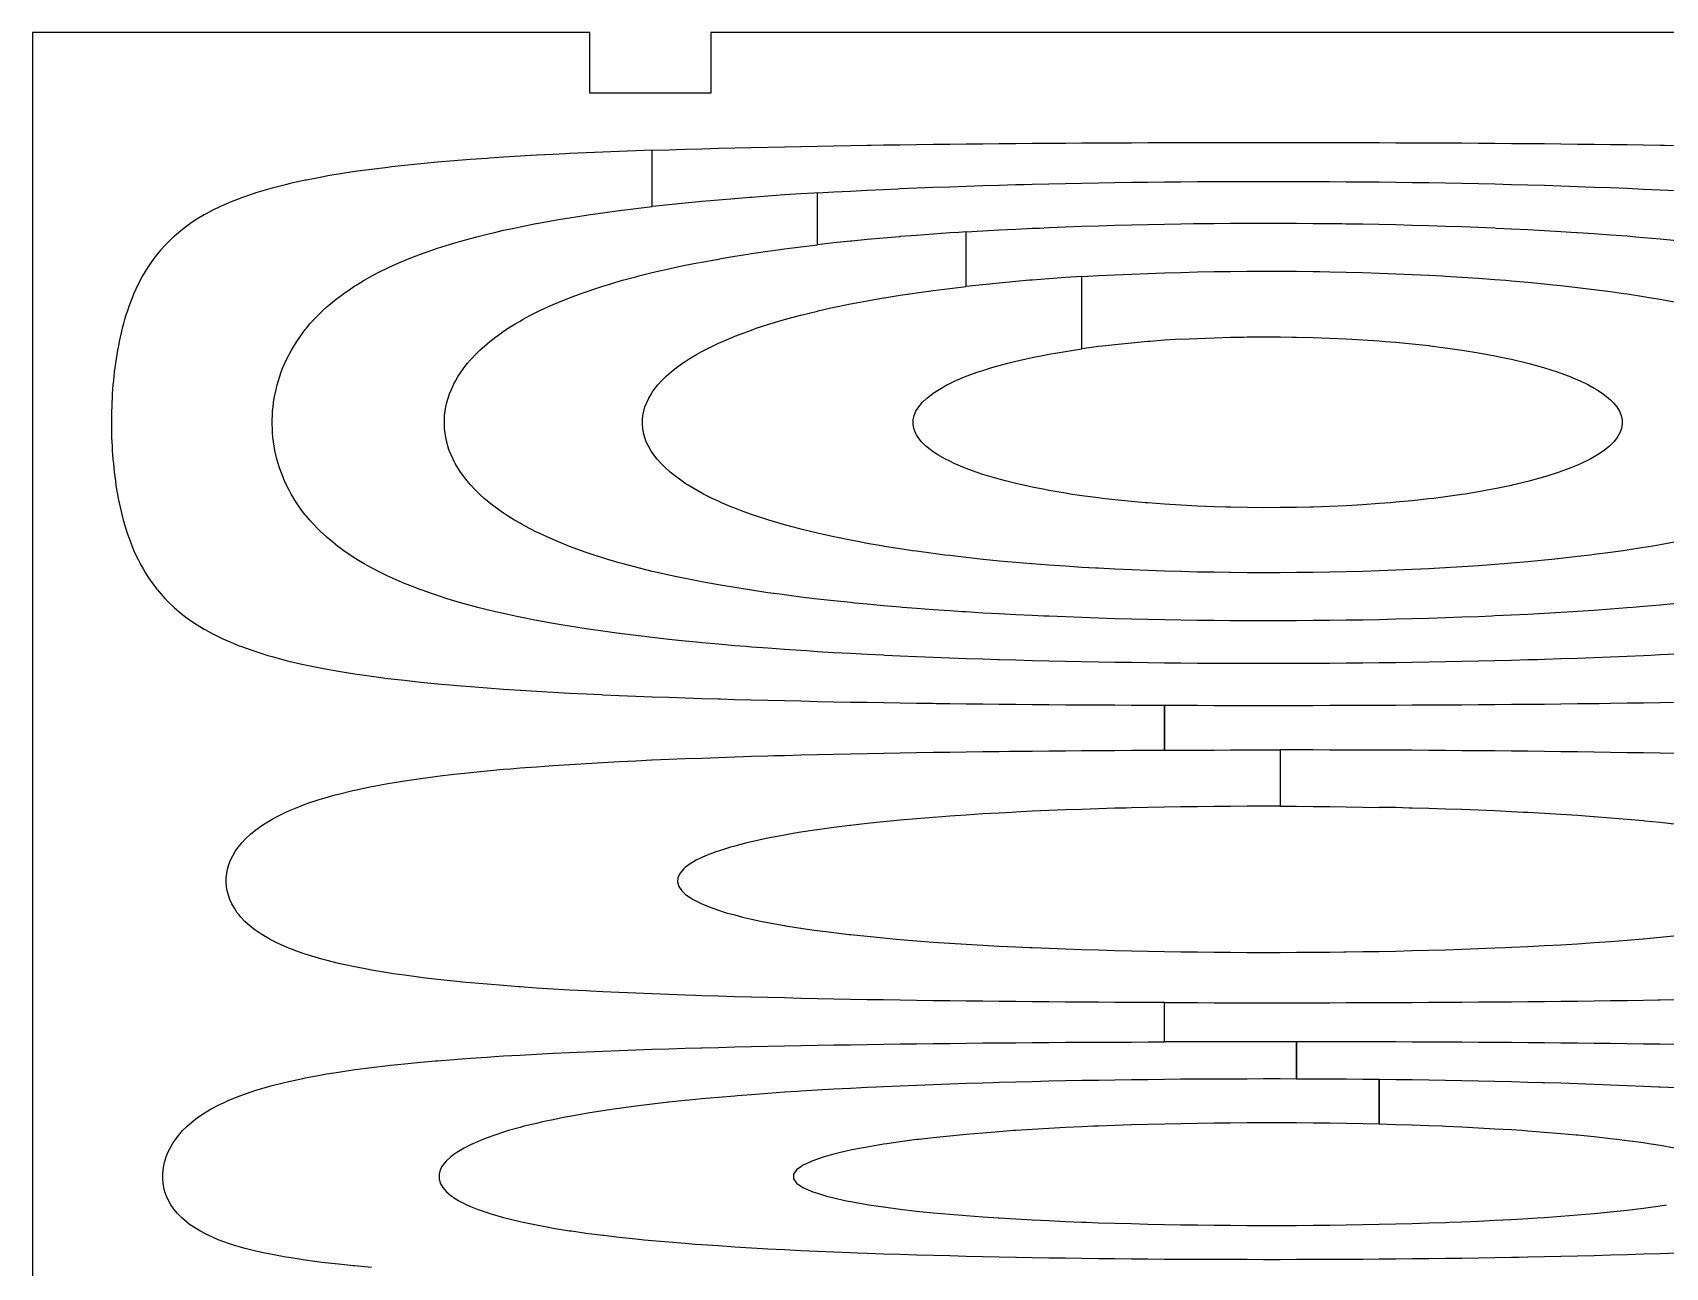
# Model space of a CAD drawing. Header units: millimetres. Extents: x 0 to 0.0817, y -0.0535 to 0.0235.
# Drawn here: x 0 to 0.02699, y 0.00308 to 0.0235 of the extents above; entities that cross this region are included whole.
import ezdxf

# ---------------------------------------------------------------- set-up
doc = ezdxf.new("R2010")
doc.units = ezdxf.units.MM
for name, color, linetype in [('Final_PCB', 3, 'Continuous'), ('Layer1', 1, 'Continuous'), ('Layer2', 4, 'Continuous')]:
    doc.layers.add(name, color=color, linetype=linetype)

msp = doc.modelspace()

# ---------------------------------------------------------------- linework, layer by layer
at = {"layer": 'Final_PCB'}
msp.add_lwpolyline([(0.029631, 0.0235), (0.01121, 0.0235), (0.01121, 0.0225), (0.00921, 0.0225), (0.00921, 0.0235), (0, 0.0235), (0, 0.0025)], dxfattribs=at)
at = {"layer": 'Layer1'}
for points in [[(0.027182, 0.013223), (0.026908, 0.013209), (0.026747, 0.013201), (0.026635, 0.013196), (0.026362, 0.013184), (0.026089, 0.013172), (0.025816, 0.013161), (0.025543, 0.013151), (0.025269, 0.013142), (0.024996, 0.013133), (0.024883, 0.013129), (0.024723, 0.013125), (0.02445, 0.013117), (0.024177, 0.01311), (0.023903, 0.013103), (0.02363, 0.013098), (0.023357, 0.013092), (0.023084, 0.013087), (0.022811, 0.013083), (0.022538, 0.013079), (0.022264, 0.013076), (0.021991, 0.013073), (0.021718, 0.01307), (0.021445, 0.013068), (0.021172, 0.013067), (0.020898, 0.013066), (0.020625, 0.013065), (0.020352, 0.013065), (0.020079, 0.013065), (0.019806, 0.013066), (0.019533, 0.013068), (0.019259, 0.013069), (0.018986, 0.013071), (0.018713, 0.013074), (0.01844, 0.013077), (0.018167, 0.013081), (0.017893, 0.013085), (0.01762, 0.01309), (0.017347, 0.013095), (0.017074, 0.0131), (0.016801, 0.013107), (0.016528, 0.013113), (0.016254, 0.013121), (0.015981, 0.013129), (0.015956, 0.013129), (0.015708, 0.013137), (0.015435, 0.013146), (0.015162, 0.013156), (0.014888, 0.013167), (0.014615, 0.013178), (0.014342, 0.01319), (0.014092, 0.013201), (0.014069, 0.013203), (0.013796, 0.013216), (0.013523, 0.013231), (0.013249, 0.013246), (0.012976, 0.013262), (0.012798, 0.013274), (0.012703, 0.01328), (0.01243, 0.013298), (0.012157, 0.013318), (0.011883, 0.013339), (0.011795, 0.013346), (0.01161, 0.013361), (0.011337, 0.013384), (0.011064, 0.013409), (0.010977, 0.013418), (0.010791, 0.013436), (0.010518, 0.013465), (0.01029, 0.01349), (0.010244, 0.013495), (0.009971, 0.013528), (0.0097, 0.013562), (0.009698, 0.013562), (0.009425, 0.0136), (0.009188, 0.013634), (0.009152, 0.01364), (0.008878, 0.013683), (0.008737, 0.013706), (0.008605, 0.013729), (0.008335, 0.013778), (0.008332, 0.013779), (0.008059, 0.013833), (0.007977, 0.013851), (0.007786, 0.013892), (0.007654, 0.013923), (0.007513, 0.013957), (0.007361, 0.013995), (0.007239, 0.014027), (0.007095, 0.014067), (0.006966, 0.014104), (0.006852, 0.014139), (0.006693, 0.01419), (0.006629, 0.014211), (0.006424, 0.014283), (0.00642, 0.014285), (0.006236, 0.014355), (0.006147, 0.014392), (0.006062, 0.014428), (0.0059, 0.0145), (0.005873, 0.014512), (0.005751, 0.014572), (0.005612, 0.014644), (0.0056, 0.01465), (0.005483, 0.014716), (0.005362, 0.014788), (0.005327, 0.01481), (0.00525, 0.01486), (0.005145, 0.014932), (0.005054, 0.014999), (0.005047, 0.015004), (0.004956, 0.015077), (0.004871, 0.015149), (0.004791, 0.015221), (0.004781, 0.01523), (0.004716, 0.015293), (0.004647, 0.015365), (0.004582, 0.015437), (0.004521, 0.015509), (0.004508, 0.015526), (0.004464, 0.015581), (0.004411, 0.015654), (0.004362, 0.015726), (0.004316, 0.015798), (0.004274, 0.01587), (0.004235, 0.015942), (0.004234, 0.015942), (0.004198, 0.016014), (0.004165, 0.016086), (0.004135, 0.016158), (0.004107, 0.01623), (0.004082, 0.016303), (0.004059, 0.016375), (0.004039, 0.016447), (0.004021, 0.016519), (0.004006, 0.016591), (0.003993, 0.016663), (0.003982, 0.016735), (0.003973, 0.016807), (0.003967, 0.01688), (0.003963, 0.016952), (0.003961, 0.017017), (0.003961, 0.017024), (0.003961, 0.017091), (0.003961, 0.017096), (0.003964, 0.017168), (0.003968, 0.01724), (0.003975, 0.017312), (0.003984, 0.017384), (0.003995, 0.017457), (0.004008, 0.017529), (0.004024, 0.017601), (0.004042, 0.017673), (0.004063, 0.017745), (0.004086, 0.017817), (0.004111, 0.017889), (0.004139, 0.017961), (0.00417, 0.018033), (0.004203, 0.018106), (0.004234, 0.018168), (0.004239, 0.018178), (0.004279, 0.01825), (0.004321, 0.018322), (0.004367, 0.018394), (0.004416, 0.018466), (0.004468, 0.018538), (0.004508, 0.018589), (0.004525, 0.01861), (0.004585, 0.018683), (0.00465, 0.018755), (0.004719, 0.018827), (0.004781, 0.018887), (0.004793, 0.018899), (0.004872, 0.018971), (0.004957, 0.019043), (0.005047, 0.019115), (0.005054, 0.01912), (0.005145, 0.019187), (0.005248, 0.019259), (0.005327, 0.019311), (0.005359, 0.019332), (0.005479, 0.019404), (0.0056, 0.019472), (0.005606, 0.019476), (0.005744, 0.019548), (0.005873, 0.019611), (0.005892, 0.01962), (0.006052, 0.019692), (0.006147, 0.019732), (0.006225, 0.019764), (0.006412, 0.019836), (0.00642, 0.019839), (0.006616, 0.019909), (0.006693, 0.019934), (0.006838, 0.019981), (0.006966, 0.02002), (0.00708, 0.020053), (0.007239, 0.020097), (0.007345, 0.020125), (0.007513, 0.020167), (0.007638, 0.020197), (0.007786, 0.020231), (0.007962, 0.020269), (0.008059, 0.020289), (0.008322, 0.020341), (0.008332, 0.020343), (0.008605, 0.020393), (0.008726, 0.020413), (0.008878, 0.020438), (0.009152, 0.020481), (0.009183, 0.020486), (0.009425, 0.02052), (0.009698, 0.020557), (0.009703, 0.020558), (0.009971, 0.020591), (0.010244, 0.020623), (0.010244, 0.021554), (0.010518, 0.021563), (0.010642, 0.021567), (0.010791, 0.021572), (0.011064, 0.02158), (0.011337, 0.021587), (0.01161, 0.021595), (0.011883, 0.021601), (0.012157, 0.021608), (0.01243, 0.021613), (0.012703, 0.021619), (0.012976, 0.021624), (0.013249, 0.021629), (0.013523, 0.021634), (0.013796, 0.021638), (0.013861, 0.021639), (0.014069, 0.021643), (0.014342, 0.021646), (0.014615, 0.02165), (0.014888, 0.021653), (0.015162, 0.021657), (0.015435, 0.02166), (0.015708, 0.021662), (0.015981, 0.021665), (0.016254, 0.021668), (0.016528, 0.02167), (0.016801, 0.021672), (0.017074, 0.021674), (0.017347, 0.021675), (0.01762, 0.021677), (0.017893, 0.021678), (0.018167, 0.02168), (0.01844, 0.021681), (0.018713, 0.021682), (0.018986, 0.021683), (0.019259, 0.021683), (0.019533, 0.021684), (0.019806, 0.021684), (0.020079, 0.021684), (0.020352, 0.021684), (0.020625, 0.021684), (0.020898, 0.021684), (0.021172, 0.021684), (0.021445, 0.021684), (0.021718, 0.021683), (0.021991, 0.021682), (0.022264, 0.021681), (0.022538, 0.02168), (0.022811, 0.021679), (0.023084, 0.021678), (0.023357, 0.021676), (0.02363, 0.021675), (0.023903, 0.021673), (0.024177, 0.021671), (0.02445, 0.021669), (0.024723, 0.021666), (0.024996, 0.021664), (0.025269, 0.021661), (0.025543, 0.021658), (0.025816, 0.021655), (0.026089, 0.021652), (0.026362, 0.021648), (0.026635, 0.021645), (0.026908, 0.021641), (0.02698, 0.021639), (0.027182, 0.021636)], [(0.027182, 0.01406), (0.026908, 0.014034), (0.026635, 0.01401), (0.026457, 0.013995), (0.026362, 0.013987), (0.026089, 0.013966), (0.025816, 0.013946), (0.025543, 0.013927), (0.025469, 0.013923), (0.025269, 0.01391), (0.024996, 0.013894), (0.024723, 0.013879), (0.02445, 0.013866), (0.024177, 0.013853), (0.024124, 0.013851), (0.023903, 0.013841), (0.02363, 0.013831), (0.023357, 0.013821), (0.023084, 0.013812), (0.022811, 0.013804), (0.022538, 0.013798), (0.022264, 0.013791), (0.021991, 0.013786), (0.021718, 0.013782), (0.021445, 0.013778), (0.021442, 0.013778), (0.021172, 0.013776), (0.020898, 0.013774), (0.020625, 0.013773), (0.020352, 0.013773), (0.020079, 0.013773), (0.019806, 0.013775), (0.019533, 0.013777), (0.019407, 0.013778), (0.019259, 0.01378), (0.018986, 0.013784), (0.018713, 0.013789), (0.01844, 0.013794), (0.018167, 0.013801), (0.017893, 0.013808), (0.01762, 0.013817), (0.017347, 0.013826), (0.017074, 0.013836), (0.016801, 0.013847), (0.016718, 0.013851), (0.016528, 0.013859), (0.016254, 0.013872), (0.015981, 0.013887), (0.015708, 0.013902), (0.015435, 0.013919), (0.015372, 0.013923), (0.015162, 0.013937), (0.014888, 0.013956), (0.014615, 0.013976), (0.014383, 0.013995), (0.014342, 0.013998), (0.014069, 0.014022), (0.013796, 0.014047), (0.01359, 0.014067), (0.013523, 0.014074), (0.013249, 0.014102), (0.012976, 0.014133), (0.012925, 0.014139), (0.012703, 0.014166), (0.01243, 0.014201), (0.012353, 0.014211), (0.012157, 0.014238), (0.011883, 0.014278), (0.011851, 0.014283), (0.01161, 0.014322), (0.011408, 0.014355), (0.011337, 0.014368), (0.011064, 0.014417), (0.01101, 0.014428), (0.010791, 0.014471), (0.010652, 0.0145), (0.010518, 0.014529), (0.010328, 0.014572), (0.010244, 0.014591), (0.010031, 0.014644), (0.009971, 0.014659), (0.009761, 0.014716), (0.009698, 0.014734), (0.009512, 0.014788), (0.009425, 0.014815), (0.009283, 0.01486), (0.009152, 0.014905), (0.009072, 0.014932), (0.008878, 0.015004), (0.008876, 0.015004), (0.008696, 0.015077), (0.008605, 0.015115), (0.008528, 0.015149), (0.008372, 0.015221), (0.008332, 0.01524), (0.008228, 0.015293), (0.008093, 0.015365), (0.008059, 0.015385), (0.007969, 0.015437), (0.007853, 0.015509), (0.007786, 0.015554), (0.007745, 0.015581), (0.007645, 0.015654), (0.007552, 0.015726), (0.007513, 0.015758), (0.007466, 0.015798), (0.007387, 0.01587), (0.007313, 0.015942), (0.007246, 0.016014), (0.007239, 0.016021), (0.007184, 0.016086), (0.007127, 0.016158), (0.007076, 0.01623), (0.007029, 0.016303), (0.006987, 0.016375), (0.006966, 0.016416), (0.00695, 0.016447), (0.006918, 0.016519), (0.006889, 0.016591), (0.006865, 0.016663), (0.006846, 0.016735), (0.00683, 0.016807), (0.006818, 0.01688), (0.006811, 0.016952), (0.006807, 0.017024), (0.006807, 0.017096), (0.006812, 0.017168), (0.00682, 0.01724), (0.006833, 0.017312), (0.006849, 0.017384), (0.006869, 0.017457), (0.006894, 0.017529), (0.006923, 0.017601), (0.006956, 0.017673), (0.006966, 0.017692), (0.006994, 0.017745), (0.007036, 0.017817), (0.007083, 0.017889), (0.007135, 0.017961), (0.007192, 0.018033), (0.007239, 0.018089), (0.007254, 0.018106), (0.007322, 0.018178), (0.007395, 0.01825), (0.007475, 0.018322), (0.007513, 0.018354), (0.007561, 0.018394), (0.007653, 0.018466), (0.007753, 0.018538), (0.007786, 0.018561), (0.00786, 0.01861), (0.007976, 0.018683), (0.008059, 0.018731), (0.0081, 0.018755), (0.008233, 0.018827), (0.008332, 0.018877), (0.008377, 0.018899), (0.008531, 0.018971), (0.008605, 0.019004), (0.008698, 0.019043), (0.008876, 0.019115), (0.008878, 0.019116), (0.00907, 0.019187), (0.009152, 0.019216), (0.00928, 0.019259), (0.009425, 0.019306), (0.009506, 0.019332), (0.009698, 0.019388), (0.009752, 0.019404), (0.009971, 0.019463), (0.01002, 0.019476), (0.010244, 0.019531), (0.010314, 0.019548), (0.010518, 0.019594), (0.010635, 0.01962), (0.010791, 0.019653), (0.01099, 0.019692), (0.011064, 0.019706), (0.011337, 0.019756), (0.011383, 0.019764), (0.01161, 0.019802), (0.011823, 0.019836), (0.011883, 0.019846), (0.012157, 0.019886), (0.01232, 0.019909), (0.01243, 0.019923), (0.012703, 0.019958), (0.012887, 0.019981), (0.012976, 0.019991), (0.012976, 0.02085), (0.013249, 0.020866), (0.013523, 0.02088), (0.013796, 0.020894), (0.014069, 0.020908), (0.014302, 0.020918), (0.014342, 0.02092), (0.014615, 0.020932), (0.014888, 0.020942), (0.015162, 0.020952), (0.015435, 0.020962), (0.015708, 0.020971), (0.015981, 0.020979), (0.016254, 0.020987), (0.016396, 0.02099), (0.016528, 0.020994), (0.016801, 0.021), (0.017074, 0.021006), (0.017347, 0.021012), (0.01762, 0.021016), (0.017893, 0.021021), (0.018167, 0.021025), (0.01844, 0.021028), (0.018713, 0.021031), (0.018986, 0.021034), (0.019259, 0.021036), (0.019533, 0.021038), (0.019806, 0.021039), (0.020079, 0.02104), (0.020352, 0.02104), (0.020625, 0.02104), (0.020898, 0.021039), (0.021172, 0.021038), (0.021445, 0.021037), (0.021718, 0.021035), (0.021991, 0.021033), (0.022264, 0.02103), (0.022538, 0.021027), (0.022811, 0.021023), (0.023084, 0.021019), (0.023357, 0.021014), (0.02363, 0.021009), (0.023903, 0.021003), (0.024177, 0.020997), (0.024447, 0.02099), (0.02445, 0.02099), (0.024723, 0.020983), (0.024996, 0.020975), (0.025269, 0.020966), (0.025543, 0.020957), (0.025816, 0.020947), (0.026089, 0.020937), (0.026362, 0.020926), (0.026539, 0.020918), (0.026635, 0.020914), (0.026908, 0.020901), (0.027182, 0.020888)], [(0.027172, 0.015077), (0.026908, 0.015029), (0.026761, 0.015004), (0.026635, 0.014984), (0.026362, 0.014942), (0.026296, 0.014932), (0.026089, 0.014903), (0.025816, 0.014867), (0.025758, 0.01486), (0.025543, 0.014834), (0.025269, 0.014804), (0.025119, 0.014788), (0.024996, 0.014776), (0.024723, 0.01475), (0.02445, 0.014726), (0.024329, 0.014716), (0.024177, 0.014704), (0.023903, 0.014684), (0.02363, 0.014666), (0.023357, 0.014649), (0.023259, 0.014644), (0.023084, 0.014634), (0.022811, 0.014621), (0.022538, 0.01461), (0.022264, 0.0146), (0.021991, 0.014591), (0.021718, 0.014584), (0.021445, 0.014578), (0.021172, 0.014573), (0.021043, 0.014572), (0.020898, 0.01457), (0.020625, 0.014568), (0.020352, 0.014568), (0.020079, 0.014569), (0.019806, 0.014571), (0.019787, 0.014572), (0.019533, 0.014575), (0.019259, 0.01458), (0.018986, 0.014587), (0.018713, 0.014595), (0.01844, 0.014604), (0.018167, 0.014615), (0.017893, 0.014628), (0.01762, 0.014642), (0.01758, 0.014644), (0.017347, 0.014657), (0.017074, 0.014675), (0.016801, 0.014694), (0.016528, 0.014715), (0.01651, 0.014716), (0.016254, 0.014738), (0.015981, 0.014762), (0.01572, 0.014788), (0.015708, 0.014789), (0.015435, 0.014819), (0.015162, 0.014851), (0.015083, 0.01486), (0.014888, 0.014885), (0.014615, 0.014922), (0.014545, 0.014932), (0.014342, 0.014963), (0.014078, 0.015004), (0.014069, 0.015006), (0.013796, 0.015053), (0.01367, 0.015077), (0.013523, 0.015105), (0.013305, 0.015149), (0.013249, 0.015161), (0.012978, 0.015221), (0.012976, 0.015221), (0.012703, 0.015288), (0.012684, 0.015293), (0.01243, 0.015361), (0.012416, 0.015365), (0.012173, 0.015437), (0.012157, 0.015442), (0.011951, 0.015509), (0.011883, 0.015533), (0.011748, 0.015581), (0.01161, 0.015634), (0.011561, 0.015654), (0.011391, 0.015726), (0.011337, 0.01575), (0.011235, 0.015798), (0.011091, 0.01587), (0.011064, 0.015885), (0.01096, 0.015942), (0.01084, 0.016014), (0.010791, 0.016046), (0.010731, 0.016086), (0.010632, 0.016158), (0.010542, 0.01623), (0.010518, 0.016252), (0.010462, 0.016303), (0.01039, 0.016375), (0.010326, 0.016447), (0.010269, 0.016519), (0.010244, 0.016555), (0.010221, 0.016591), (0.01018, 0.016663), (0.010146, 0.016735), (0.01012, 0.016807), (0.0101, 0.01688), (0.010087, 0.016952), (0.010081, 0.017024), (0.010081, 0.017096), (0.010089, 0.017168), (0.010103, 0.01724), (0.010124, 0.017312), (0.010152, 0.017384), (0.010187, 0.017457), (0.010229, 0.017529), (0.010244, 0.017552), (0.010278, 0.017601), (0.010336, 0.017673), (0.010401, 0.017745), (0.010474, 0.017817), (0.010518, 0.017856), (0.010555, 0.017889), (0.010646, 0.017961), (0.010745, 0.018033), (0.010791, 0.018064), (0.010855, 0.018106), (0.010976, 0.018178), (0.011064, 0.018227), (0.011107, 0.01825), (0.01125, 0.018322), (0.011337, 0.018363), (0.011407, 0.018394), (0.011577, 0.018466), (0.01161, 0.01848), (0.011763, 0.018538), (0.011883, 0.018582), (0.011965, 0.01861), (0.012157, 0.018673), (0.012186, 0.018683), (0.012428, 0.018755), (0.01243, 0.018755), (0.012694, 0.018827), (0.012703, 0.018829), (0.012976, 0.018896), (0.012987, 0.018899), (0.013249, 0.018958), (0.013312, 0.018971), (0.013523, 0.019014), (0.013674, 0.019043), (0.013796, 0.019066), (0.014069, 0.019114), (0.014079, 0.019115), (0.014342, 0.019157), (0.014541, 0.019187), (0.014615, 0.019198), (0.014888, 0.019236), (0.015074, 0.019259), (0.015162, 0.01927), (0.015435, 0.019302), (0.015435, 0.020205), (0.015708, 0.020221), (0.015981, 0.020237), (0.016254, 0.020251), (0.016528, 0.020264), (0.016644, 0.020269), (0.016801, 0.020276), (0.017074, 0.020287), (0.017347, 0.020297), (0.01762, 0.020306), (0.017893, 0.020314), (0.018167, 0.020322), (0.01844, 0.020328), (0.018713, 0.020334), (0.018986, 0.020338), (0.019193, 0.020341), (0.019259, 0.020342), (0.019533, 0.020345), (0.019806, 0.020347), (0.020079, 0.020349), (0.020352, 0.020349), (0.020625, 0.020349), (0.020898, 0.020348), (0.021172, 0.020346), (0.021445, 0.020344), (0.021648, 0.020341), (0.021718, 0.02034), (0.021991, 0.020336), (0.022264, 0.020331), (0.022538, 0.020325), (0.022811, 0.020318), (0.023084, 0.02031), (0.023357, 0.020302), (0.02363, 0.020292), (0.023903, 0.020282), (0.024177, 0.02027), (0.024198, 0.020269), (0.02445, 0.020257), (0.024723, 0.020244), (0.024996, 0.020229), (0.025269, 0.020213), (0.025528, 0.020197), (0.025543, 0.020196), (0.025816, 0.020178), (0.026089, 0.020158), (0.026362, 0.020137), (0.026506, 0.020125), (0.026635, 0.020114), (0.026908, 0.02009), (0.027182, 0.020064)], [(0.018986, 0.018429), (0.019259, 0.018443), (0.019533, 0.018454), (0.019806, 0.018462), (0.020019, 0.018466), (0.020079, 0.018467), (0.020352, 0.018469), (0.020625, 0.018469), (0.020819, 0.018466), (0.020898, 0.018465), (0.021172, 0.018458), (0.021445, 0.018449), (0.021718, 0.018436), (0.021991, 0.018421), (0.022264, 0.018402), (0.022363, 0.018394), (0.022538, 0.018379), (0.022811, 0.018353), (0.023084, 0.018324), (0.023098, 0.018322), (0.023357, 0.018289), (0.02363, 0.01825), (0.023634, 0.01825), (0.023903, 0.018206), (0.02406, 0.018178), (0.024177, 0.018155), (0.024418, 0.018106), (0.02445, 0.018098), (0.024722, 0.018033), (0.024723, 0.018033), (0.024982, 0.017961), (0.024996, 0.017957), (0.025208, 0.017889), (0.025269, 0.017868), (0.025405, 0.017817), (0.025543, 0.01776), (0.025577, 0.017745), (0.025726, 0.017673), (0.025816, 0.017623), (0.025855, 0.017601), (0.025964, 0.017529), (0.026056, 0.017457), (0.026089, 0.017426), (0.026132, 0.017384), (0.026191, 0.017312), (0.026236, 0.01724), (0.026266, 0.017168), (0.026282, 0.017096), (0.026283, 0.017024), (0.02627, 0.016952), (0.026242, 0.01688), (0.0262, 0.016807), (0.026144, 0.016735), (0.026089, 0.01668), (0.026071, 0.016663), (0.025981, 0.016591), (0.025875, 0.016519), (0.025816, 0.016484), (0.025749, 0.016447), (0.025603, 0.016375), (0.025543, 0.016348), (0.025433, 0.016303), (0.025269, 0.016241), (0.02524, 0.01623), (0.025017, 0.016158), (0.024996, 0.016152), (0.024759, 0.016086), (0.024723, 0.016077), (0.02446, 0.016014), (0.02445, 0.016012), (0.024177, 0.015955), (0.024107, 0.015942), (0.023903, 0.015906), (0.023685, 0.01587), (0.02363, 0.015861), (0.023357, 0.015823), (0.023159, 0.015798), (0.023084, 0.015789), (0.022811, 0.015759), (0.022538, 0.015733), (0.022448, 0.015726), (0.022264, 0.015711), (0.021991, 0.015693), (0.021718, 0.015677), (0.021445, 0.015664), (0.021172, 0.015655), (0.021117, 0.015654), (0.020898, 0.015648), (0.020625, 0.015645), (0.020352, 0.015644), (0.020079, 0.015646), (0.019806, 0.015651), (0.019726, 0.015654), (0.019533, 0.015659), (0.019259, 0.01567), (0.018986, 0.015684), (0.018713, 0.015701), (0.01844, 0.015722), (0.018392, 0.015726), (0.018167, 0.015746), (0.017893, 0.015774), (0.017681, 0.015798), (0.01762, 0.015805), (0.017347, 0.015842), (0.017156, 0.01587), (0.017074, 0.015883), (0.016801, 0.01593), (0.016734, 0.015942), (0.016528, 0.015983), (0.016382, 0.016014), (0.016254, 0.016044), (0.016083, 0.016086), (0.015981, 0.016114), (0.015825, 0.016158), (0.015708, 0.016195), (0.015602, 0.01623), (0.015435, 0.016292), (0.015406, 0.016303), (0.015238, 0.016375), (0.015162, 0.016412), (0.015092, 0.016447), (0.014966, 0.016519), (0.014888, 0.01657), (0.014859, 0.016591), (0.01477, 0.016663), (0.014697, 0.016735), (0.014639, 0.016807), (0.014615, 0.016848), (0.014597, 0.01688), (0.01457, 0.016952), (0.014558, 0.017024), (0.014559, 0.017096), (0.014574, 0.017168), (0.014604, 0.01724), (0.014615, 0.017259), (0.014649, 0.017312), (0.014709, 0.017384), (0.014785, 0.017457), (0.014876, 0.017529), (0.014888, 0.017537), (0.014987, 0.017601), (0.015114, 0.017673), (0.015162, 0.017696), (0.015264, 0.017745), (0.015434, 0.017817), (0.015435, 0.017817), (0.015633, 0.017889), (0.015708, 0.017914), (0.01586, 0.017961), (0.015981, 0.017996), (0.016121, 0.018033), (0.016254, 0.018066), (0.016424, 0.018106), (0.016528, 0.018128), (0.016779, 0.018178), (0.016801, 0.018182), (0.017074, 0.018229), (0.017209, 0.01825), (0.017347, 0.01827), (0.017347, 0.019465), (0.017532, 0.019476), (0.01762, 0.019481), (0.017893, 0.019495), (0.018167, 0.019507), (0.01844, 0.019518), (0.018713, 0.019528), (0.018986, 0.019536), (0.019259, 0.019542), (0.019533, 0.019548), (0.019552, 0.019548), (0.019806, 0.019551), (0.020079, 0.019554), (0.020352, 0.019555), (0.020625, 0.019554), (0.020898, 0.019553), (0.021172, 0.01955), (0.021281, 0.019548), (0.021445, 0.019545), (0.021718, 0.019539), (0.021991, 0.019532), (0.022264, 0.019523), (0.022538, 0.019513), (0.022811, 0.019501), (0.023084, 0.019488), (0.02331, 0.019476), (0.023357, 0.019473), (0.02363, 0.019457), (0.023903, 0.019438), (0.024177, 0.019418), (0.024357, 0.019404), (0.02445, 0.019396), (0.024723, 0.019372), (0.024996, 0.019346), (0.025136, 0.019332), (0.025269, 0.019317), (0.025543, 0.019287), (0.025767, 0.019259), (0.025816, 0.019253), (0.026089, 0.019217), (0.0263, 0.019187), (0.026362, 0.019178), (0.026635, 0.019136), (0.026761, 0.019115), (0.026908, 0.01909), (0.027168, 0.019043)], [(0.016801, 0.00747), (0.016528, 0.007472), (0.016254, 0.007475), (0.015981, 0.007478), (0.015708, 0.00748), (0.015435, 0.007483), (0.015162, 0.007487), (0.014888, 0.00749), (0.014615, 0.007494), (0.014342, 0.007498), (0.014069, 0.007502), (0.013966, 0.007504), (0.013796, 0.007507), (0.013523, 0.007512), (0.013249, 0.007517), (0.012976, 0.007523), (0.012703, 0.007529), (0.01243, 0.007535), (0.012157, 0.007542), (0.011883, 0.007549), (0.01161, 0.007556), (0.011337, 0.007564), (0.011064, 0.007573), (0.010965, 0.007576), (0.010791, 0.007582), (0.010518, 0.007592), (0.010244, 0.007603), (0.009971, 0.007614), (0.009698, 0.007626), (0.009425, 0.007638), (0.009225, 0.007648), (0.009152, 0.007652), (0.008878, 0.007667), (0.008605, 0.007683), (0.008332, 0.0077), (0.008059, 0.007719), (0.008037, 0.00772), (0.007786, 0.007739), (0.007513, 0.007762), (0.007239, 0.007786), (0.007164, 0.007793), (0.006966, 0.007812), (0.006693, 0.007842), (0.006493, 0.007865), (0.00642, 0.007874), (0.006147, 0.00791), (0.005959, 0.007937), (0.005873, 0.00795), (0.0056, 0.007996), (0.005526, 0.008009), (0.005327, 0.008048), (0.005168, 0.008081), (0.005054, 0.008107), (0.004868, 0.008153), (0.004781, 0.008177), (0.004614, 0.008225), (0.004508, 0.00826), (0.004396, 0.008297), (0.004234, 0.00836), (0.00421, 0.00837), (0.004048, 0.008442), (0.003961, 0.008486), (0.003908, 0.008514), (0.003787, 0.008586), (0.003688, 0.008653), (0.003681, 0.008658), (0.00359, 0.00873), (0.00351, 0.008802), (0.003442, 0.008874), (0.003415, 0.008908), (0.003384, 0.008946), (0.003335, 0.009019), (0.003294, 0.009091), (0.003261, 0.009163), (0.003236, 0.009235), (0.003217, 0.009307), (0.003206, 0.009379), (0.003201, 0.009451), (0.003202, 0.009523), (0.00321, 0.009596), (0.003224, 0.009668), (0.003245, 0.00974), (0.003273, 0.009812), (0.003308, 0.009884), (0.00335, 0.009956), (0.003399, 0.010028), (0.003415, 0.010048), (0.003457, 0.0101), (0.003525, 0.010172), (0.003602, 0.010245), (0.003688, 0.010316), (0.003689, 0.010317), (0.003789, 0.010389), (0.003903, 0.010461), (0.003961, 0.010494), (0.004031, 0.010533), (0.004177, 0.010605), (0.004234, 0.010631), (0.004344, 0.010677), (0.004508, 0.01074), (0.004534, 0.010749), (0.004752, 0.010822), (0.004781, 0.01083), (0.005004, 0.010894), (0.005054, 0.010907), (0.005296, 0.010966), (0.005327, 0.010973), (0.0056, 0.01103), (0.00564, 0.011038), (0.005873, 0.011081), (0.006048, 0.01111), (0.006147, 0.011126), (0.00642, 0.011166), (0.006539, 0.011182), (0.006693, 0.011202), (0.006966, 0.011235), (0.007141, 0.011254), (0.007239, 0.011265), (0.007513, 0.011292), (0.007786, 0.011317), (0.007899, 0.011326), (0.008059, 0.011339), (0.008332, 0.01136), (0.008605, 0.01138), (0.008878, 0.011398), (0.008884, 0.011399), (0.009152, 0.011415), (0.009425, 0.01143), (0.009698, 0.011445), (0.009971, 0.011458), (0.010232, 0.011471), (0.010244, 0.011471), (0.010518, 0.011483), (0.010791, 0.011494), (0.011064, 0.011504), (0.011337, 0.011514), (0.01161, 0.011523), (0.011883, 0.011532), (0.012157, 0.01154), (0.012252, 0.011543), (0.01243, 0.011548), (0.012703, 0.011555), (0.012976, 0.011561), (0.013249, 0.011568), (0.013523, 0.011574), (0.013796, 0.011579), (0.014069, 0.011584), (0.014342, 0.011589), (0.014615, 0.011594), (0.014888, 0.011598), (0.015162, 0.011602), (0.015435, 0.011606), (0.015708, 0.01161), (0.015981, 0.011613), (0.016141, 0.011615), (0.016254, 0.011616), (0.016528, 0.011619), (0.016801, 0.011621), (0.017074, 0.011624), (0.017347, 0.011626), (0.01762, 0.011628), (0.017893, 0.01163), (0.018167, 0.011631), (0.01844, 0.011633), (0.018713, 0.011634), (0.018713, 0.012378), (0.018986, 0.012377), (0.019259, 0.012376), (0.019533, 0.012375), (0.019806, 0.012375), (0.020079, 0.012375), (0.020352, 0.012374), (0.020625, 0.012375), (0.020898, 0.012375), (0.021172, 0.012375), (0.021445, 0.012376), (0.021718, 0.012376), (0.021991, 0.012377), (0.022264, 0.012378), (0.022538, 0.012379), (0.022811, 0.012381), (0.023084, 0.012382), (0.023357, 0.012384), (0.02363, 0.012385), (0.023903, 0.012387), (0.024177, 0.01239), (0.02445, 0.012392), (0.024723, 0.012395), (0.024996, 0.012397), (0.025269, 0.0124), (0.025543, 0.012404), (0.025816, 0.012407), (0.025902, 0.012408), (0.026089, 0.012411), (0.026362, 0.012415), (0.026635, 0.012419), (0.026908, 0.012423), (0.027182, 0.012428)], [(0.027182, 0.011576), (0.026908, 0.011582), (0.026635, 0.011587), (0.026362, 0.011592), (0.026089, 0.011596), (0.025816, 0.0116), (0.025543, 0.011604), (0.025269, 0.011608), (0.024996, 0.011611), (0.024723, 0.011615), (0.024702, 0.011615), (0.02445, 0.011618), (0.024177, 0.01162), (0.023903, 0.011623), (0.02363, 0.011625), (0.023357, 0.011627), (0.023084, 0.011629), (0.022811, 0.011631), (0.022538, 0.011632), (0.022264, 0.011633), (0.021991, 0.011634), (0.021718, 0.011635), (0.021445, 0.011636), (0.021172, 0.011637), (0.020898, 0.011637), (0.020625, 0.011637), (0.020625, 0.010706), (0.020352, 0.010706), (0.020079, 0.010706), (0.019806, 0.010704), (0.019533, 0.010702), (0.019259, 0.010699), (0.018986, 0.010696), (0.018713, 0.010691), (0.01844, 0.010686), (0.018167, 0.010679), (0.018082, 0.010677), (0.017893, 0.010672), (0.01762, 0.010664), (0.017347, 0.010655), (0.017074, 0.010645), (0.016801, 0.010634), (0.016528, 0.010622), (0.016254, 0.010609), (0.01619, 0.010605), (0.015981, 0.010594), (0.015708, 0.010578), (0.015435, 0.010561), (0.015162, 0.010542), (0.015037, 0.010533), (0.014888, 0.010522), (0.014615, 0.010499), (0.014342, 0.010475), (0.014185, 0.010461), (0.014069, 0.010449), (0.013796, 0.010421), (0.013523, 0.01039), (0.013512, 0.010389), (0.013249, 0.010355), (0.012976, 0.010318), (0.012965, 0.010317), (0.012703, 0.010276), (0.012511, 0.010245), (0.01243, 0.01023), (0.012157, 0.010178), (0.01213, 0.010172), (0.011883, 0.010118), (0.011809, 0.0101), (0.01161, 0.010048), (0.011539, 0.010028), (0.011337, 0.009964), (0.011312, 0.009956), (0.011125, 0.009884), (0.011064, 0.009856), (0.010972, 0.009812), (0.010852, 0.00974), (0.010791, 0.009692), (0.010761, 0.009668), (0.0107, 0.009596), (0.010667, 0.009523), (0.010661, 0.009451), (0.010682, 0.009379), (0.010732, 0.009307), (0.010791, 0.009253), (0.010811, 0.009235), (0.010922, 0.009163), (0.011064, 0.009091), (0.011065, 0.009091), (0.011246, 0.009019), (0.011337, 0.008988), (0.011468, 0.008946), (0.01161, 0.008908), (0.011737, 0.008874), (0.011883, 0.008841), (0.012061, 0.008802), (0.012157, 0.008784), (0.01243, 0.008734), (0.01245, 0.00873), (0.012703, 0.00869), (0.012922, 0.008658), (0.012976, 0.008651), (0.013249, 0.008616), (0.013499, 0.008586), (0.013523, 0.008583), (0.013796, 0.008555), (0.014069, 0.008528), (0.014221, 0.008514), (0.014342, 0.008503), (0.014615, 0.008481), (0.014888, 0.008461), (0.015157, 0.008442), (0.015162, 0.008441), (0.015435, 0.008424), (0.015708, 0.008409), (0.015981, 0.008394), (0.016254, 0.00838), (0.016486, 0.00837), (0.016528, 0.008368), (0.016801, 0.008357), (0.017074, 0.008347), (0.017347, 0.008338), (0.01762, 0.008329), (0.017893, 0.008322), (0.018167, 0.008315), (0.01844, 0.008309), (0.018713, 0.008304), (0.018986, 0.0083), (0.019164, 0.008297), (0.019259, 0.008296), (0.019533, 0.008294), (0.019806, 0.008292), (0.020079, 0.00829), (0.020352, 0.00829), (0.020625, 0.00829), (0.020898, 0.008291), (0.021172, 0.008293), (0.021445, 0.008295), (0.02168, 0.008297), (0.021718, 0.008298), (0.021991, 0.008302), (0.022264, 0.008306), (0.022538, 0.008312), (0.022811, 0.008318), (0.023084, 0.008325), (0.023357, 0.008333), (0.02363, 0.008342), (0.023903, 0.008352), (0.024177, 0.008362), (0.024354, 0.00837), (0.02445, 0.008374), (0.024723, 0.008387), (0.024996, 0.008401), (0.025269, 0.008416), (0.025543, 0.008433), (0.025682, 0.008442), (0.025816, 0.008451), (0.026089, 0.008471), (0.026362, 0.008492), (0.026621, 0.008514), (0.026635, 0.008515), (0.026908, 0.008541), (0.027182, 0.008569)], [(0.027182, 0.010406), (0.026908, 0.010435), (0.026657, 0.010461), (0.026635, 0.010463), (0.026362, 0.010488), (0.026089, 0.010511), (0.025816, 0.010532), (0.025805, 0.010533), (0.025543, 0.010551), (0.025269, 0.010569), (0.024996, 0.010586), (0.024723, 0.010601), (0.024651, 0.010605), (0.02445, 0.010615), (0.024177, 0.010628), (0.023903, 0.010639), (0.02363, 0.01065), (0.023357, 0.01066), (0.023084, 0.010668), (0.022811, 0.010676), (0.02276, 0.010677), (0.022538, 0.010683), (0.022264, 0.010688)], [(0.0056, 0.003078), (0.005327, 0.003103), (0.005305, 0.003105), (0.005054, 0.003131), (0.004781, 0.003163), (0.004668, 0.003177), (0.004508, 0.003199), (0.004234, 0.003241), (0.004186, 0.003249), (0.003961, 0.003291), (0.003811, 0.003321), (0.003688, 0.003349), (0.003512, 0.003393), (0.003415, 0.003421), (0.003269, 0.003465), (0.003142, 0.00351), (0.003069, 0.003538), (0.002903, 0.00361), (0.002868, 0.003627), (0.002764, 0.003682), (0.002646, 0.003754), (0.002595, 0.00379), (0.002547, 0.003826), (0.002464, 0.003898), (0.002393, 0.00397), (0.002334, 0.004042), (0.002322, 0.004059), (0.002284, 0.004114), (0.002244, 0.004187), (0.002212, 0.004259), (0.002187, 0.004331), (0.002169, 0.004403), (0.002157, 0.004475), (0.002151, 0.004547), (0.002151, 0.004619), (0.002157, 0.004691), (0.002168, 0.004764), (0.002185, 0.004836), (0.002208, 0.004908), (0.002237, 0.00498), (0.002271, 0.005052), (0.002313, 0.005124), (0.002322, 0.005138), (0.002361, 0.005196), (0.002417, 0.005268), (0.00248, 0.005341), (0.002553, 0.005413), (0.002595, 0.005451), (0.002635, 0.005485), (0.002728, 0.005557), (0.002834, 0.005629), (0.002868, 0.00565), (0.002954, 0.005701), (0.00309, 0.005773), (0.003142, 0.005798), (0.003246, 0.005845), (0.003415, 0.005914), (0.003423, 0.005917), (0.003628, 0.00599), (0.003688, 0.006009), (0.003865, 0.006062), (0.003961, 0.006088), (0.004141, 0.006134), (0.004234, 0.006156), (0.004468, 0.006206), (0.004508, 0.006214), (0.004781, 0.006265), (0.004858, 0.006278), (0.005054, 0.00631), (0.005327, 0.00635), (0.00533, 0.00635), (0.0056, 0.006385), (0.005873, 0.006418), (0.005916, 0.006422), (0.006147, 0.006447), (0.00642, 0.006473), (0.006659, 0.006494), (0.006693, 0.006497), (0.006966, 0.006519), (0.007239, 0.00654), (0.007513, 0.006559), (0.007637, 0.006567), (0.007786, 0.006576), (0.008059, 0.006592), (0.008332, 0.006607), (0.008605, 0.006621), (0.008878, 0.006634), (0.008992, 0.006639), (0.009152, 0.006646), (0.009425, 0.006657), (0.009698, 0.006667), (0.009971, 0.006677), (0.010244, 0.006687), (0.010518, 0.006695), (0.010791, 0.006704), (0.011048, 0.006711), (0.011064, 0.006711), (0.011337, 0.006718), (0.01161, 0.006725), (0.011883, 0.006732), (0.012157, 0.006738), (0.01243, 0.006744), (0.012703, 0.006749), (0.012976, 0.006754), (0.013249, 0.006759), (0.013523, 0.006763), (0.013796, 0.006768), (0.014069, 0.006772), (0.014342, 0.006775), (0.014615, 0.006779), (0.014888, 0.006782), (0.014961, 0.006783), (0.015162, 0.006785), (0.015435, 0.006788), (0.015708, 0.006791), (0.015981, 0.006793), (0.016254, 0.006796), (0.016528, 0.006798), (0.016801, 0.0068), (0.017074, 0.006802), (0.017347, 0.006803), (0.01762, 0.006805), (0.017893, 0.006806), (0.018167, 0.006807), (0.01844, 0.006809), (0.018713, 0.006809), (0.018713, 0.007459), (0.018986, 0.007458), (0.019259, 0.007458), (0.019533, 0.007457), (0.019806, 0.007457), (0.020079, 0.007456), (0.020352, 0.007456), (0.020625, 0.007456), (0.020898, 0.007456), (0.021172, 0.007457), (0.021445, 0.007457), (0.021718, 0.007458), (0.021991, 0.007459), (0.022264, 0.00746), (0.022538, 0.007461), (0.022811, 0.007462), (0.023084, 0.007464), (0.023357, 0.007465), (0.02363, 0.007467), (0.023903, 0.007469), (0.024177, 0.007471), (0.02445, 0.007474), (0.024723, 0.007476), (0.024996, 0.007479), (0.025269, 0.007482), (0.025543, 0.007485), (0.025816, 0.007489), (0.026089, 0.007492), (0.026362, 0.007496), (0.026635, 0.0075), (0.026876, 0.007504), (0.026908, 0.007505), (0.027182, 0.007509)], [(0.027182, 0.006765), (0.026908, 0.00677), (0.026635, 0.006773), (0.026362, 0.006777), (0.026089, 0.00678), (0.025879, 0.006783), (0.025816, 0.006784), (0.025543, 0.006787), (0.025269, 0.006789), (0.024996, 0.006792), (0.024723, 0.006794), (0.02445, 0.006797), (0.024177, 0.006799), (0.023903, 0.006801), (0.02363, 0.006803), (0.023357, 0.006804), (0.023084, 0.006806), (0.022811, 0.006807), (0.022538, 0.006808), (0.022264, 0.006809), (0.021991, 0.00681), (0.021718, 0.006811), (0.021445, 0.006811), (0.021172, 0.006812), (0.020898, 0.006812), (0.020898, 0.006195), (0.020625, 0.006196), (0.020352, 0.006196), (0.020079, 0.006195), (0.019806, 0.006195), (0.019533, 0.006193), (0.019259, 0.006192), (0.018986, 0.00619), (0.018713, 0.006187), (0.01844, 0.006184), (0.018167, 0.006181), (0.017893, 0.006177), (0.01762, 0.006173), (0.017347, 0.006168), (0.017074, 0.006163), (0.016801, 0.006157), (0.016528, 0.006151), (0.016254, 0.006144), (0.015981, 0.006137), (0.01588, 0.006134), (0.015708, 0.006129), (0.015435, 0.00612), (0.015162, 0.006111), (0.014888, 0.006101), (0.014615, 0.00609), (0.014342, 0.006079), (0.014069, 0.006067), (0.013953, 0.006062), (0.013796, 0.006054), (0.013523, 0.00604), (0.013249, 0.006026), (0.012976, 0.00601), (0.012703, 0.005993), (0.012644, 0.00599), (0.01243, 0.005975), (0.012157, 0.005956), (0.011883, 0.005936), (0.011649, 0.005917), (0.01161, 0.005914), (0.011337, 0.005891), (0.011064, 0.005866), (0.010854, 0.005845), (0.010791, 0.005839), (0.010518, 0.00581), (0.010244, 0.005779), (0.010198, 0.005773), (0.009971, 0.005745), (0.009698, 0.005708), (0.009648, 0.005701), (0.009425, 0.005668), (0.009179, 0.005629), (0.009152, 0.005624), (0.008878, 0.005576), (0.008777, 0.005557), (0.008605, 0.005522), (0.00843, 0.005485), (0.008332, 0.005462), (0.008129, 0.005413), (0.008059, 0.005394), (0.007867, 0.005341), (0.007786, 0.005315), (0.00764, 0.005268), (0.007513, 0.005222), (0.007444, 0.005196), (0.007275, 0.005124), (0.007239, 0.005106), (0.007132, 0.005052), (0.007012, 0.00498), (0.006966, 0.004947), (0.006913, 0.004908), (0.006835, 0.004836), (0.006777, 0.004764), (0.006738, 0.004691), (0.006719, 0.004619), (0.006719, 0.004547), (0.006738, 0.004475), (0.006779, 0.004403), (0.006841, 0.004331), (0.006927, 0.004259), (0.006966, 0.004233), (0.007038, 0.004187), (0.007177, 0.004114), (0.007239, 0.004088), (0.007349, 0.004042), (0.007513, 0.003985), (0.007557, 0.00397), (0.007786, 0.003904), (0.007807, 0.003898), (0.008059, 0.003837), (0.008108, 0.003826), (0.008332, 0.003781), (0.008471, 0.003754), (0.008605, 0.003731), (0.008878, 0.003687), (0.008909, 0.003682), (0.009152, 0.003648), (0.009425, 0.003612), (0.009445, 0.00361), (0.009698, 0.003581), (0.009971, 0.003552), (0.010111, 0.003538), (0.010244, 0.003525), (0.010518, 0.003501), (0.010791, 0.003478), (0.010955, 0.003465), (0.011064, 0.003457), (0.011337, 0.003439), (0.01161, 0.003421), (0.011883, 0.003404), (0.012067, 0.003393), (0.012157, 0.003388), (0.01243, 0.003374), (0.012703, 0.003361), (0.012976, 0.003349), (0.013249, 0.003337), (0.013523, 0.003326), (0.013637, 0.003321), (0.013796, 0.003315), (0.014069, 0.003306), (0.014342, 0.003297), (0.014615, 0.003289), (0.014888, 0.003281), (0.015162, 0.003274), (0.015435, 0.003267), (0.015708, 0.003261), (0.015981, 0.003255), (0.016254, 0.003249), (0.016267, 0.003249), (0.016528, 0.003244), (0.016801, 0.00324), (0.017074, 0.003236), (0.017347, 0.003232), (0.01762, 0.003229), (0.017893, 0.003226), (0.018167, 0.003223), (0.01844, 0.00322), (0.018713, 0.003218), (0.018986, 0.003217), (0.019259, 0.003215), (0.019533, 0.003214), (0.019806, 0.003213), (0.020079, 0.003213), (0.020352, 0.003212), (0.020625, 0.003212), (0.020898, 0.003213), (0.021172, 0.003213), (0.021445, 0.003214), (0.021718, 0.003216), (0.021991, 0.003217), (0.022264, 0.003219), (0.022538, 0.003222), (0.022811, 0.003224), (0.023084, 0.003227), (0.023357, 0.00323), (0.02363, 0.003234), (0.023903, 0.003238), (0.024177, 0.003242), (0.02445, 0.003247), (0.024572, 0.003249), (0.024723, 0.003252), (0.024996, 0.003258), (0.025269, 0.003264), (0.025543, 0.00327), (0.025816, 0.003277), (0.026089, 0.003285), (0.026362, 0.003293), (0.026635, 0.003302), (0.026908, 0.003311), (0.027182, 0.00332)], [(0.027182, 0.006047), (0.026908, 0.006061), (0.026889, 0.006062), (0.026635, 0.006073), (0.026362, 0.006085), (0.026089, 0.006096), (0.025816, 0.006106), (0.025543, 0.006116), (0.025269, 0.006125), (0.024996, 0.006133), (0.024962, 0.006134), (0.024723, 0.00614), (0.02445, 0.006148), (0.024177, 0.006154), (0.023903, 0.00616), (0.02363, 0.006166), (0.023357, 0.006171), (0.023084, 0.006175), (0.022811, 0.006179), (0.022538, 0.006183), (0.022264, 0.006186), (0.022264, 0.005447), (0.021991, 0.005453), (0.021718, 0.005459), (0.021445, 0.005463), (0.021172, 0.005466), (0.020898, 0.005468), (0.020625, 0.00547), (0.020352, 0.00547), (0.020079, 0.005469), (0.019806, 0.005467), (0.019533, 0.005465), (0.019259, 0.005461), (0.018986, 0.005456), (0.018713, 0.00545), (0.01844, 0.005443), (0.018167, 0.005435), (0.017893, 0.005426), (0.01762, 0.005416), (0.017539, 0.005413), (0.017347, 0.005404), (0.017074, 0.005391), (0.016801, 0.005376), (0.016528, 0.00536), (0.016254, 0.005343), (0.016216, 0.005341), (0.015981, 0.005323), (0.015708, 0.005302), (0.015435, 0.005279), (0.015323, 0.005268), (0.015162, 0.005252), (0.014888, 0.005223), (0.014649, 0.005196), (0.014615, 0.005192), (0.014342, 0.005156), (0.01412, 0.005124), (0.014069, 0.005116), (0.013796, 0.00507), (0.013697, 0.005052), (0.013523, 0.005016), (0.013358, 0.00498), (0.013249, 0.004952), (0.013089, 0.004908), (0.012976, 0.004869), (0.012881, 0.004836), (0.012729, 0.004764), (0.012703, 0.004745), (0.012629, 0.004691), (0.01258, 0.004619), (0.012579, 0.004547), (0.01263, 0.004475), (0.012703, 0.004424), (0.012734, 0.004403), (0.012897, 0.004331), (0.012976, 0.004305), (0.013125, 0.004259), (0.013249, 0.004228), (0.01343, 0.004187), (0.013523, 0.004169), (0.013796, 0.00412), (0.013827, 0.004114), (0.014069, 0.00408), (0.014342, 0.004043), (0.014344, 0.004042), (0.014615, 0.004012), (0.014888, 0.003984), (0.015028, 0.00397), (0.015162, 0.003959), (0.015435, 0.003937), (0.015708, 0.003916), (0.015964, 0.003898), (0.015981, 0.003897), (0.016254, 0.003881), (0.016528, 0.003866), (0.016801, 0.003853), (0.017074, 0.00384), (0.017347, 0.003829), (0.017417, 0.003826), (0.01762, 0.003819), (0.017893, 0.003811), (0.018167, 0.003803), (0.01844, 0.003796), (0.018713, 0.003791), (0.018986, 0.003786), (0.019259, 0.003782), (0.019533, 0.003779), (0.019806, 0.003776), (0.020079, 0.003775), (0.020352, 0.003774), (0.020625, 0.003774), (0.020898, 0.003775), (0.021172, 0.003777), (0.021445, 0.00378), (0.021718, 0.003784), (0.021991, 0.003788), (0.022264, 0.003793), (0.022538, 0.0038), (0.022811, 0.003807), (0.023084, 0.003815), (0.023357, 0.003824), (0.023423, 0.003826), (0.02363, 0.003834), (0.023903, 0.003846), (0.024177, 0.003859), (0.02445, 0.003874), (0.024723, 0.003889), (0.024875, 0.003898), (0.024996, 0.003906), (0.025269, 0.003926), (0.025543, 0.003948), (0.025815, 0.00397), (0.025816, 0.00397), (0.026089, 0.003998), (0.026362, 0.004027), (0.026495, 0.004042), (0.026635, 0.004061), (0.026908, 0.004099), (0.027013, 0.004114)], [(0.027145, 0.005052), (0.026908, 0.005093), (0.026721, 0.005124), (0.026635, 0.005137), (0.026362, 0.005174), (0.026191, 0.005196), (0.026089, 0.005208), (0.025816, 0.005238), (0.025543, 0.005266), (0.025519, 0.005268), (0.025269, 0.00529), (0.024996, 0.005313), (0.024723, 0.005334), (0.024624, 0.005341), (0.02445, 0.005352), (0.024177, 0.005368), (0.023903, 0.005384)]]:
    msp.add_lwpolyline(points, dxfattribs=at)
at = {"layer": 'Layer2'}
for points in [[(0.018986, 0.018429), (0.018713, 0.018412), (0.018475, 0.018394), (0.01844, 0.018391), (0.018167, 0.018367), (0.017893, 0.018339), (0.017745, 0.018322), (0.01762, 0.018307), (0.017347, 0.01827), (0.017347, 0.019465), (0.017074, 0.019448), (0.016801, 0.019428), (0.016528, 0.019407), (0.016483, 0.019404), (0.016254, 0.019384), (0.015981, 0.019359), (0.015708, 0.019332), (0.015703, 0.019332), (0.015435, 0.019302), (0.015435, 0.020205), (0.015314, 0.020197), (0.015162, 0.020187), (0.014888, 0.020168), (0.014615, 0.020147), (0.014342, 0.020126), (0.014333, 0.020125), (0.014069, 0.020102), (0.013796, 0.020077), (0.013546, 0.020053), (0.013523, 0.02005), (0.013249, 0.020022), (0.012976, 0.019991), (0.012976, 0.02085), (0.012914, 0.020846), (0.012703, 0.020833), (0.01243, 0.020815), (0.012157, 0.020796), (0.011883, 0.020776), (0.01186, 0.020774), (0.01161, 0.020754), (0.011337, 0.020731), (0.011064, 0.020707), (0.011012, 0.020702), (0.010791, 0.020681), (0.010518, 0.020653), (0.010305, 0.02063), (0.010244, 0.020623), (0.010244, 0.021554), (0.009971, 0.021545), (0.009698, 0.021534), (0.009425, 0.021523), (0.009152, 0.021511), (0.008878, 0.021499), (0.008804, 0.021495), (0.008605, 0.021485), (0.008332, 0.021471), (0.008059, 0.021455), (0.007786, 0.021438), (0.007556, 0.021423), (0.007513, 0.02142), (0.007239, 0.0214), (0.006966, 0.021379), (0.006693, 0.021356), (0.006639, 0.021351), (0.00642, 0.02133), (0.006147, 0.021303), (0.005932, 0.021279), (0.005873, 0.021272), (0.0056, 0.021238), (0.005369, 0.021207), (0.005327, 0.021201), (0.005054, 0.021159), (0.004909, 0.021135), (0.004781, 0.021112), (0.004525, 0.021062), (0.004508, 0.021059), (0.004234, 0.020999), (0.0042, 0.02099), (0.003961, 0.020929), (0.003921, 0.020918), (0.003688, 0.020849), (0.00368, 0.020846), (0.003468, 0.020774), (0.003415, 0.020754), (0.003282, 0.020702), (0.003142, 0.020641), (0.003116, 0.02063), (0.002968, 0.020558), (0.002868, 0.020504), (0.002835, 0.020486), (0.002715, 0.020413), (0.002606, 0.020341), (0.002595, 0.020334), (0.002507, 0.020269), (0.002416, 0.020197), (0.002333, 0.020125), (0.002322, 0.020115), (0.002256, 0.020053), (0.002186, 0.019981), (0.002121, 0.019909), (0.00206, 0.019836), (0.002049, 0.019822), (0.002005, 0.019764), (0.001953, 0.019692), (0.001904, 0.01962), (0.001859, 0.019548), (0.001817, 0.019476), (0.001778, 0.019404), (0.001776, 0.019399), (0.001741, 0.019332), (0.001707, 0.019259), (0.001675, 0.019187), (0.001645, 0.019115), (0.001617, 0.019043), (0.00159, 0.018971), (0.001566, 0.018899), (0.001542, 0.018827), (0.001521, 0.018755), (0.001503, 0.018691), (0.0015, 0.018683), (0.001481, 0.01861), (0.001463, 0.018538), (0.001447, 0.018466), (0.001431, 0.018394), (0.001417, 0.018322), (0.001403, 0.01825), (0.001391, 0.018178), (0.001379, 0.018106), (0.001369, 0.018033), (0.001359, 0.017961), (0.00135, 0.017889), (0.001342, 0.017817), (0.001335, 0.017745), (0.001328, 0.017673), (0.001322, 0.017601), (0.001317, 0.017529), (0.001313, 0.017457), (0.00131, 0.017384), (0.001307, 0.017312), (0.001304, 0.01724), (0.001303, 0.017168), (0.001302, 0.017096), (0.001302, 0.017024), (0.001303, 0.016952), (0.001304, 0.01688), (0.001306, 0.016807), (0.001309, 0.016735), (0.001312, 0.016663), (0.001317, 0.016591), (0.001321, 0.016519), (0.001327, 0.016447), (0.001334, 0.016375), (0.001341, 0.016303), (0.001349, 0.01623), (0.001358, 0.016158), (0.001367, 0.016086), (0.001378, 0.016014), (0.001389, 0.015942), (0.001402, 0.01587), (0.001415, 0.015798), (0.00143, 0.015726), (0.001445, 0.015654), (0.001462, 0.015581), (0.00148, 0.015509), (0.001499, 0.015437), (0.001503, 0.015425), (0.00152, 0.015365), (0.001541, 0.015293), (0.001565, 0.015221), (0.00159, 0.015149), (0.001617, 0.015077), (0.001645, 0.015004), (0.001675, 0.014932), (0.001708, 0.01486), (0.001742, 0.014788), (0.001776, 0.014723), (0.001779, 0.014716), (0.001819, 0.014644), (0.001861, 0.014572), (0.001907, 0.0145), (0.001955, 0.014428), (0.002008, 0.014355), (0.002049, 0.014302), (0.002064, 0.014283), (0.002125, 0.014211), (0.00219, 0.014139), (0.002261, 0.014067), (0.002322, 0.014009), (0.002337, 0.013995), (0.00242, 0.013923), (0.002511, 0.013851), (0.002595, 0.013788), (0.002609, 0.013778), (0.002718, 0.013706), (0.002836, 0.013634), (0.002868, 0.013616), (0.002967, 0.013562), (0.003112, 0.01349), (0.003142, 0.013476), (0.003274, 0.013418), (0.003415, 0.013361), (0.003454, 0.013346), (0.003658, 0.013274), (0.003688, 0.013264), (0.003888, 0.013201), (0.003961, 0.01318), (0.004151, 0.013129), (0.004234, 0.013108), (0.004453, 0.013057), (0.004508, 0.013045), (0.004781, 0.01299), (0.004806, 0.012985), (0.005054, 0.012941), (0.005222, 0.012913), (0.005327, 0.012897), (0.0056, 0.012857), (0.00572, 0.012841), (0.005873, 0.012821), (0.006147, 0.012789), (0.006327, 0.012769), (0.00642, 0.012759), (0.006693, 0.012732), (0.006966, 0.012707), (0.007087, 0.012697), (0.007239, 0.012684), (0.007513, 0.012663), (0.007786, 0.012643), (0.008059, 0.012625), (0.008069, 0.012625), (0.008332, 0.012608), (0.008605, 0.012593), (0.008878, 0.012578), (0.009152, 0.012564), (0.009404, 0.012552), (0.009425, 0.012551), (0.009698, 0.012539), (0.009971, 0.012528), (0.010244, 0.012518), (0.010518, 0.012508), (0.010791, 0.012498), (0.011064, 0.01249), (0.011337, 0.012481), (0.011375, 0.01248), (0.01161, 0.012474), (0.011883, 0.012466), (0.012157, 0.012459), (0.01243, 0.012453), (0.012703, 0.012447), (0.012976, 0.012441), (0.013249, 0.012435), (0.013523, 0.01243), (0.013796, 0.012425), (0.014069, 0.012421), (0.014342, 0.012417), (0.014615, 0.012413), (0.014888, 0.012409), (0.014938, 0.012408), (0.015162, 0.012405), (0.015435, 0.012402), (0.015708, 0.012399), (0.015981, 0.012396), (0.016254, 0.012393), (0.016528, 0.012391), (0.016801, 0.012389), (0.017074, 0.012386), (0.017347, 0.012385), (0.01762, 0.012383), (0.017893, 0.012381), (0.018167, 0.01238), (0.01844, 0.012379), (0.018713, 0.012378), (0.018713, 0.011634), (0.018986, 0.011635), (0.019259, 0.011636), (0.019533, 0.011636), (0.019806, 0.011637), (0.020079, 0.011637), (0.020352, 0.011637), (0.020625, 0.011637), (0.020625, 0.010706), (0.020898, 0.010705), (0.021172, 0.010703), (0.021445, 0.010701), (0.021718, 0.010697), (0.021991, 0.010693), (0.022264, 0.010688)], [(0.023903, 0.005384), (0.02363, 0.005398), (0.023357, 0.00541), (0.023302, 0.005413), (0.023084, 0.005421), (0.022811, 0.005431), (0.022538, 0.005439), (0.022264, 0.005447), (0.022264, 0.006186), (0.021991, 0.006189), (0.021718, 0.006191), (0.021445, 0.006193), (0.021172, 0.006194), (0.020898, 0.006195), (0.020898, 0.006812), (0.020625, 0.006812), (0.020352, 0.006812), (0.020079, 0.006812), (0.019806, 0.006812), (0.019533, 0.006811), (0.019259, 0.006811), (0.018986, 0.00681), (0.018713, 0.006809), (0.018713, 0.007459), (0.01844, 0.00746), (0.018167, 0.007461), (0.017893, 0.007463), (0.01762, 0.007464), (0.017347, 0.007466), (0.017074, 0.007468), (0.016801, 0.00747)]]:
    msp.add_lwpolyline(points, dxfattribs=at)

doc.saveas('drawing.dxf')
